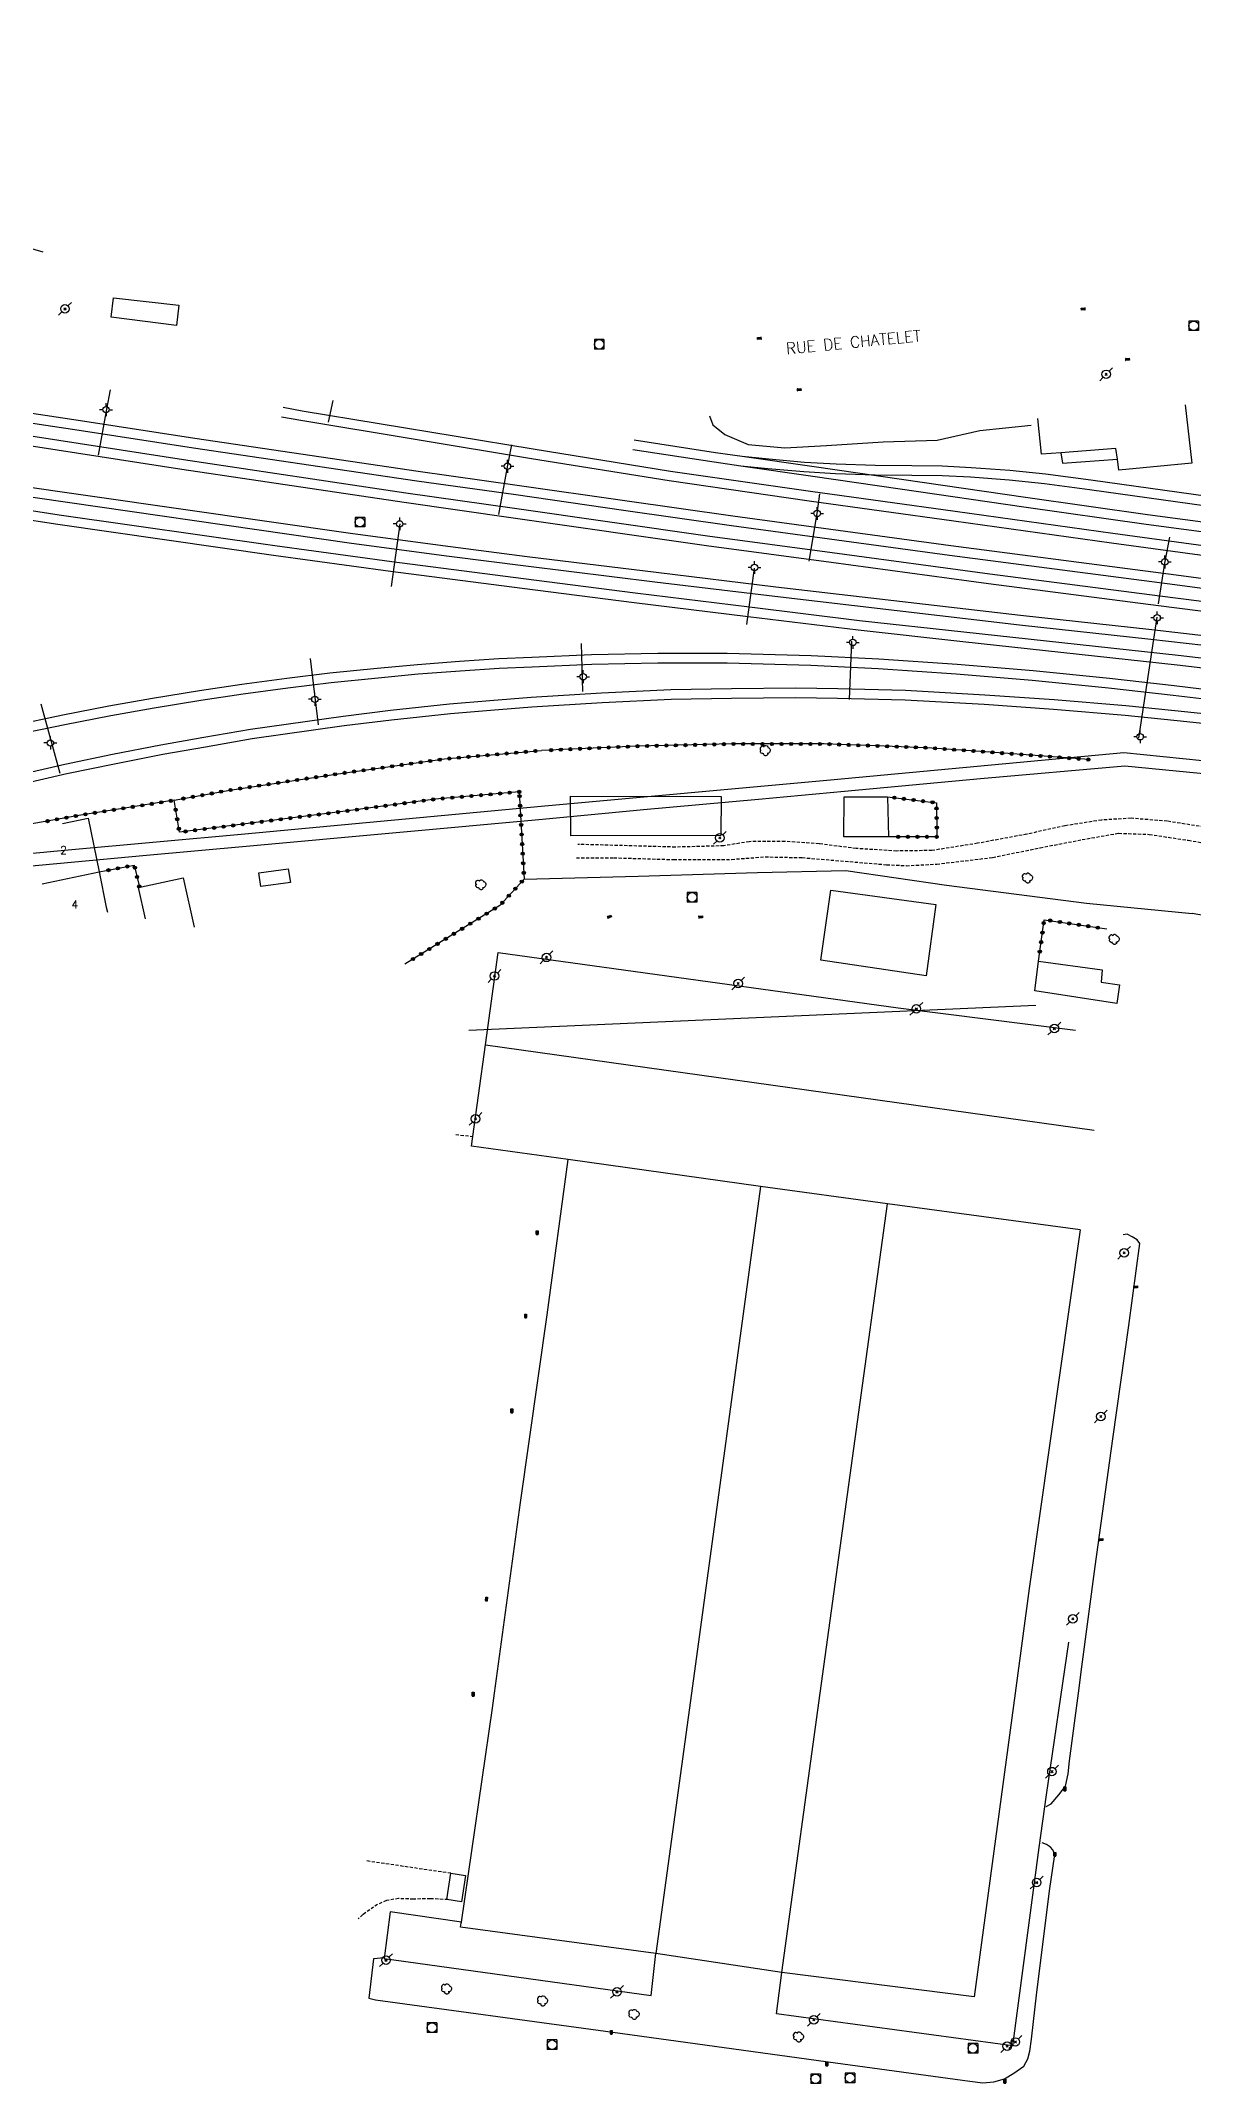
# Model space of a CAD drawing. Header units: millimetres. Extents: x 152999 to 154000, y 121000 to 122000.
# Drawn here: x 153207.1 to 153387.1, y 121609.9 to 121929.2 of the extents above; entities that cross this region are included whole.
import ezdxf
from ezdxf.enums import TextEntityAlignment as Align

# ---------------------------------------------------------------- set-up
doc = ezdxf.new("R2010")
doc.units = ezdxf.units.MM
doc.linetypes.add('DASHED', pattern=[0.75, 0.5, -0.25])
doc.layers.get('0').update_dxf_attribs({"linetype": 'CONTINUOUS'})
for name, color, linetype in [('W0017', 7, 'CONTINUOUS'), ('W0070', 7, 'DASHED'), ('W0101', 7, 'CONTINUOUS'), ('W0104', 1, 'CONTINUOUS'), ('W0112', 1, 'DASHED'), ('W0120', 7, 'CONTINUOUS'), ('W0214', 2, 'CONTINUOUS'), ('W0300', 7, 'CONTINUOUS'), ('W0323', 7, 'CONTINUOUS'), ('W0401', 7, 'CONTINUOUS'), ('W0420', 7, 'CONTINUOUS'), ('W0473', 7, 'CONTINUOUS'), ('W0610', 7, 'CONTINUOUS'), ('W0611', 7, 'CONTINUOUS'), ('W0621', 1, 'CONTINUOUS'), ('W0700', 7, 'CONTINUOUS'), ('W0989', 7, 'CONTINUOUS'), ('W0991', 7, 'CONTINUOUS'), ('W1102', 7, 'CONTINUOUS')]:
    doc.layers.add(name, color=color, linetype=linetype)
doc.styles.get("Standard").update_dxf_attribs({"font": 'romans.shx', "width": 0.85})

# ---------------------------------------------------------------- blocks, each defined once
blk = doc.blocks.new('T420')
for p, q in [((0.75, 0.75), (-0.75, 0.75)), ((-0.75, 0.75), (-0.75, -0.75)), ((0.75, 0.75), (0.75, -0.75)), ((0.75, -0.75), (-0.75, -0.75))]:
    blk.add_line(p, q)
blk.add_ellipse((0, 0), major_axis=(-0.53, 0.53), ratio=1, start_param=3.926991, end_param=10.210176)
blk = doc.blocks.new('T401')
for p, q in [((-0.3, 0.3), (0, 0.3)), ((-0.3, -0.25), (-0.3, 0.3)), ((-0.3, 0.15), (0, 0.15)), ((-0.3, 0), (0, 0)), ((0, 0.3), (0, -0.25)), ((-0.3, -0.15), (0, -0.15)), ((-0.3, -0.25), (-0.3, -0.3)), ((-0.3, -0.3), (0, -0.3)), ((0, -0.3), (0, -0.25))]:
    blk.add_line(p, q)
blk = doc.blocks.new('T473')
for p, q in [((-0.166667, 0.166667), (0.166667, -0.166667)), ((-0.166667, -0.166667), (0.166667, 0.166667)), ((0.500001, 0.500001), (1.000002, 1.000002)), ((-1.000002, -1.000002), (-0.500001, -0.500001))]:
    blk.add_line(p, q)
blk.add_ellipse((0, 0), major_axis=(0.471405, 0.471405), ratio=1, start_param=5.4977871438, end_param=11.780972451)
blk = doc.blocks.new('T610')
for p, q in [((-0.500001, 0), (-1.000002, 0)), ((0, 0.500001), (0, 1.000002)), ((0.500001, 0), (1.000002, 0)), ((0, -0.500001), (0, -1.000002))]:
    blk.add_line(p, q)
blk.add_ellipse((0, 0), major_axis=(-0.353554, 0.353554), ratio=1, start_param=3.926990817, end_param=10.2101761242)
blk = doc.blocks.new('T300')
for p, q in [((-0.8, 0.51), (-0.86, 0.34)), ((-0.86, 0.34), (-0.86, 0.17)), ((-0.86, 0.17), (-0.74, 0.06)), ((-0.69, 0.63), (-0.8, 0.51)), ((-0.8, -0.06), (-0.74, 0.06)), ((-0.74, 0.06), (-0.69, 0.11)), ((-0.57, 0.69), (-0.69, 0.63)), ((-0.46, 0.69), (-0.57, 0.69)), ((-0.29, 0.63), (-0.46, 0.69)), ((-0.29, 0.63), (-0.17, 0.74)), ((-0.23, 0.57), (-0.29, 0.63)), ((-0.17, 0.74), (-0.06, 0.8)), ((-0.06, 0.8), (0.06, 0.8)), ((0.06, 0.8), (0.23, 0.74)), ((0.23, 0.74), (0.34, 0.63)), ((0.34, 0.63), (0.4, 0.51)), ((0.46, 0.46), (0.34, 0.46)), ((0.4, 0.51), (0.4, 0.46)), ((0.57, 0.4), (0.46, 0.46)), ((0.57, 0.4), (0.69, 0.29)), ((0.69, 0.29), (0.74, 0.17)), ((0.74, 0.06), (0.69, -0.17)), ((0.74, 0.17), (0.74, 0.06)), ((-0.8, -0.17), (-0.8, -0.06)), ((-0.8, -0.23), (-0.8, -0.17)), ((-0.74, -0.34), (-0.8, -0.23)), ((-0.69, -0.4), (-0.74, -0.34)), ((-0.51, -0.46), (-0.69, -0.4)), ((-0.4, -0.46), (-0.51, -0.46)), ((-0.4, -0.46), (-0.34, -0.46)), ((-0.34, -0.46), (-0.34, -0.4)), ((-0.34, -0.51), (-0.34, -0.46)), ((-0.29, -0.63), (-0.34, -0.51)), ((-0.17, -0.74), (-0.29, -0.63)), ((-0.06, -0.8), (-0.17, -0.74)), ((0.06, -0.8), (-0.06, -0.8)), ((0.17, -0.74), (0.06, -0.8)), ((0.23, -0.69), (0.17, -0.74)), ((0.29, -0.46), (0.23, -0.46)), ((0.29, -0.63), (0.23, -0.69)), ((0.46, -0.4), (0.29, -0.46)), ((0.34, -0.51), (0.29, -0.63)), ((0.34, -0.51), (0.34, -0.46)), ((0.57, -0.34), (0.46, -0.4)), ((0.63, -0.29), (0.57, -0.34)), ((0.69, -0.17), (0.63, -0.29))]:
    blk.add_line(p, q)
blk = doc.blocks.new('t323o')
at = {"color": 0, "linetype": 'Continuous'}
for radius in [0.25, 0.15]:
    blk.add_circle((0, 0), radius, dxfattribs=at)

msp = doc.modelspace()

# ---------------------------------------------------------------- linework, layer by layer
at = {"layer": 'W0017'}
for points in [[(153369.13, 121671), (153369.68, 121675.13), (153371.77, 121690.79), (153374.53, 121710.74), (153377, 121728.44), (153378.71, 121741.25), (153378.31, 121741.84), (153377.55, 121742.33), (153376.77, 121742.71), (153376.1, 121742.64)], [(153364.1, 121653.33), (153364.9, 121653.74), (153366.09, 121655.15), (153367.14, 121656.5), (153367.55, 121658.4), (153367.72, 121660.47), (153369.13, 121671)], [(153259.33, 121623.11), (153296.42, 121618.06), (153331.17, 121613.27), (153352.19, 121610.4), (153354.21, 121610.15), (153355.93, 121610.28), (153357.57, 121610.76), (153359.05, 121611.67), (153360.6, 121612.76), (153361.25, 121613.89), (153361.54, 121615.11), (153361.82, 121616.97), (153362.62, 121624.28), (153364.65, 121640.52), (153365.41, 121645.46), (153365.36, 121646.05), (153365.13, 121646.52), (153364.76, 121646.95), (153364.17, 121647.37), (153363.49, 121647.61)], [(153260.69, 121629.68), (153259.04, 121629.51), (153258.3, 121623.34), (153259.33, 121623.11)]]:
    msp.add_lwpolyline(points, dxfattribs=at)
at = {"layer": 'W0070'}
for points in [[(153290.72, 121801.52), (153296.55, 121801.53), (153305.9, 121801.25), (153314.96, 121801.29), (153320.2, 121801.68), (153325.97, 121801.56), (153339.17, 121800.45), (153342.25, 121800.3), (153347, 121800.54), (153355.73, 121801.58), (153363.15, 121803.1), (153369.72, 121804.37), (153375.43, 121805.37), (153380.21, 121805.19), (153386.3, 121804.27), (153395.86, 121802.58)], [(153390.24, 121806.1), (153383.01, 121807.25), (153377.36, 121807.7), (153372.74, 121807.43), (153367.03, 121806.52), (153361.07, 121805.22), (153353.39, 121803.79), (153346.26, 121802.67), (153340.74, 121802.59), (153334.41, 121802.98), (153328.62, 121803.71), (153323.29, 121804.08), (153317.72, 121804.05), (153313.75, 121803.4), (153306.17, 121803.2), (153290.94, 121803.63)]]:
    msp.add_lwpolyline(points, dxfattribs=at)
at = {"layer": 'W0101'}
for points in [[(153385.83, 121872.31), (153386.83, 121863.2), (153375.46, 121862.11), (153375.23, 121863.83), (153375, 121865.5), (153366.4, 121864.81), (153363.37, 121864.57), (153362.82, 121870.16)], [(153210.43, 121806.87), (153210.43, 121806.87), (153214.46, 121807.71), (153216.15, 121799.32)], [(153216.15, 121799.32), (153217.28, 121793.84), (153217.45, 121793.04)]]:
    msp.add_lwpolyline(points, dxfattribs=at)
at = {"layer": 'W0104'}
for points in [[(153228.64, 121887.85), (153228.27, 121884.69), (153218.03, 121886), (153218.43, 121889.04)], [(153313.3, 121804.99), (153289.83, 121804.94), (153289.77, 121811.18), (153313.34, 121811.11)], [(153339.49, 121804.79), (153332.47, 121804.79), (153332.53, 121811.06), (153339.32, 121811.05)], [(153241.44, 121797.02), (153241.11, 121799.16), (153245.69, 121799.79), (153246.04, 121797.66)], [(153345.37, 121783.1), (153328.92, 121785.55), (153330.44, 121796.45), (153346.85, 121794.25)], [(153362.9, 121785.38), (153372.85, 121784.01), (153372.68, 121782.12), (153375.54, 121781.68), (153375.12, 121778.79), (153362.35, 121780.74)], [(153271.11, 121642.87), (153273.39, 121642.55), (153272.77, 121638.4), (153270.48, 121638.76)]]:
    msp.add_lwpolyline(points, close=True, dxfattribs=at)
for points in [[(153366.4, 121864.81), (153366.64, 121863.19), (153375.23, 121863.83)], [(153282.55, 121798.2), (153300.38, 121798.65), (153319, 121799.23), (153332.79, 121799.52), (153348.52, 121797.25), (153370.42, 121794.45), (153386.92, 121792.83)], [(153222.31, 121796.9), (153229.31, 121798.38), (153231.01, 121790.67)], [(153223.39, 121792), (153222.31, 121796.9)], [(153276.52, 121772.29), (153278.5, 121786.73), (153340.98, 121778.11), (153368.69, 121774.6)], [(153289.42, 121754.37), (153274.35, 121756.48), (153276.52, 121772.29)], [(153276.52, 121772.29), (153371.58, 121758.98)], [(153277.94, 121671), (153281.97, 121700.8), (153286.17, 121730.11), (153289.42, 121754.37)], [(153319.48, 121750.2), (153289.42, 121754.37)], [(153319.48, 121750.2), (153308.69, 121671)], [(153339.31, 121747.45), (153319.48, 121750.2)], [(153328.81, 121671), (153339.31, 121747.45)], [(153369.43, 121743.41), (153339.31, 121747.45)], [(153369.43, 121743.41), (153361.46, 121687.39), (153359.25, 121671)], [(153367.57, 121679), (153364.11, 121655.12), (153362.93, 121646.92), (153358.86, 121615.93), (153321.96, 121620.91), (153322.82, 121627.4)], [(153272.79, 121635.25), (153277.63, 121668.66), (153277.94, 121671)], [(153308.69, 121671), (153303.15, 121630.35)], [(153359.25, 121671), (153352.85, 121623.57), (153322.82, 121627.4)], [(153322.82, 121627.4), (153328.81, 121671)], [(153272.79, 121635.25), (153261.62, 121636.85), (153260.68, 121629.55), (153302.41, 121623.79), (153303.15, 121630.35)], [(153303.15, 121630.35), (153272.63, 121634.48), (153272.72, 121635.06), (153272.79, 121635.25)], [(153322.82, 121627.4), (153303.15, 121630.35)]]:
    msp.add_lwpolyline(points, dxfattribs=at)
at = {"layer": 'W0112'}
for points in [[(153271.88, 121758.29), (153274.45, 121758)], [(153271.11, 121642.87), (153257.77, 121644.83)], [(153270.65, 121638.76), (153267.89, 121638.91), (153265.27, 121638.84), (153262.95, 121638.92), (153261.03, 121638.63), (153259.66, 121638.02), (153257.35, 121636.42), (153256.64, 121635.76)]]:
    msp.add_lwpolyline(points, dxfattribs=at)
at = {"layer": 'W0120'}
for points in [[(153138.52, 121814.54), (153173.55, 121829.51), (153175.94, 121828.84), (153194.97, 121801.79), (153195.78, 121801.34), (153211.35, 121802.77), (153238.94, 121805.27), (153285.2, 121809.62), (153330.42, 121813.73), (153376.21, 121817.96), (153449.97, 121810.46), (153465.78, 121808.89), (153488.06, 121805.67), (153511.7, 121802.42), (153553.38, 121796.47), (153591.49, 121791.2), (153629.59, 121785.97), (153666.46, 121780.79), (153686.13, 121777.92)], [(153392.42, 121814.26), (153376.39, 121815.87), (153353.86, 121813.86), (153332.58, 121811.87), (153319.15, 121810.64), (153301.21, 121809.01), (153285.41, 121807.52), (153239.11, 121803.32), (153223.58, 121801.9), (153195.49, 121799.26), (153193.57, 121800.24), (153180.08, 121819.55), (153174.78, 121827.13), (153173.71, 121827.42), (153154.36, 121819.22), (153138.07, 121812.08)]]:
    msp.add_lwpolyline(points, dxfattribs=at)
at = {"layer": 'W0214'}
msp.add_lwpolyline([(153311.5, 121870.57), (153312.01, 121869.18), (153313.92, 121867.66), (153317.56, 121866.09), (153323.26, 121865.57), (153329.77, 121865.92), (153338.62, 121866.52), (153347.09, 121866.78), (153353.75, 121868.27), (153361.77, 121869.13)], dxfattribs=at)
at = {"layer": 'W0323'}
for points in [[(153227.86, 121810.51), (153236.58, 121812.12), (153253.5, 121814.65), (153270.1, 121816.97), (153285.27, 121818.29)], [(153370.83, 121816.87), (153354.61, 121818.09), (153345.45, 121818.72), (153329.44, 121819.31), (153315.17, 121819.31), (153300.22, 121818.96), (153285.27, 121818.29)], [(153281.8, 121811.83), (153268.66, 121810.69), (153254.67, 121808.82), (153228.72, 121805.53), (153227.86, 121810.51)], [(153281.8, 121811.83), (153282.55, 121798.2), (153278.75, 121794.08), (153263.92, 121784.93)], [(153227.86, 121810.51), (153219.51, 121809.18), (153213.3, 121808.21), (153205.37, 121806.76), (153199.36, 121804.73), (153196.62, 121803.88)], [(153339.32, 121811.05), (153346.96, 121810.13), (153347.04, 121804.8), (153339.49, 121804.79)], [(153216.15, 121799.32), (153221.66, 121800.38), (153222.47, 121796.94)], [(153422.51, 121787.19), (153420.17, 121787.49), (153401.44, 121790.28), (153386.92, 121792.83)], [(153362.9, 121785.38), (153363.78, 121791.86), (153373.57, 121790.41)]]:
    msp.add_lwpolyline(points, dxfattribs=at)
at = {"layer": 'W0611'}
for points in [[(153217.87, 121874.63), (153217.34, 121871.62), (153216.02, 121864.41)], [(153252.01, 121869.58), (153252.74, 121872.96)], [(153280.59, 121866.04), (153279.96, 121862.85), (153278.56, 121855.19)], [(153327.07, 121847.89), (153328.32, 121855.33), (153328.73, 121858.4)], [(153263.11, 121853.7), (153261.78, 121843.94)], [(153383.35, 121851.62), (153382.6, 121847.54), (153381.58, 121841.21)], [(153317.35, 121838), (153318.52, 121846.78)], [(153381.36, 121839.12), (153378.51, 121820.22)], [(153291.48, 121835.03), (153291.68, 121827.49)], [(153333.36, 121826.28), (153333.75, 121835.37)], [(153249.15, 121832.67), (153250.36, 121822.3)], [(153210.07, 121814.7), (153207.13, 121825.54)]]:
    msp.add_lwpolyline(points, dxfattribs=at)
at = {"layer": 'W0621'}
msp.add_lwpolyline([(153273.9, 121774.6), (153362.46, 121778.49)], dxfattribs=at)
at = {"layer": 'W0700'}
for points in [[(153088.01, 121929.16), (153089.96, 121928.92), (153098.51, 121927.54), (153113.39, 121924.63), (153123.71, 121922.73), (153132.06, 121921.05), (153142.69, 121919.04), (153145.5, 121918.45), (153148.86, 121917.49), (153151.19, 121916.73), (153153.5, 121915.98), (153154.89, 121915.45), (153161.01, 121912.99), (153177.12, 121906.17), (153184.29, 121903.45), (153188.79, 121901.91), (153197.48, 121899.09), (153207.38, 121896.2)], [(153200.92, 121870.18), (153213.03, 121868.34), (153230.9, 121865.57), (153265.79, 121860.45), (153281.26, 121858.28)], [(153201.15, 121871.68), (153213.26, 121869.84), (153231.12, 121867.07), (153266.01, 121861.94), (153281.47, 121859.77)], [(153244.66, 121870.42), (153247.65, 121869.88), (153283.7, 121863.94)], [(153244.89, 121871.91), (153247.89, 121871.37), (153283.94, 121865.43)], [(153202.9, 121866.32), (153229.1, 121862.26), (153263.83, 121857.07), (153280.83, 121854.67)], [(153203.13, 121867.81), (153229.32, 121863.75), (153264.05, 121858.56), (153281.04, 121856.17)], [(153299.74, 121866.82), (153312.46, 121864.86), (153316.59, 121864.27), (153327.84, 121862.66), (153341.52, 121860.69), (153360.85, 121857.85), (153379.92, 121855.15), (153397.58, 121852.82), (153415.79, 121850.42), (153433.08, 121848.19), (153447.57, 121846.27), (153478.12, 121842.26), (153504.54, 121838.79), (153517.93, 121836.99), (153548.9, 121832.8), (153550.63, 121832.57), (153563.61, 121830.95), (153565.84, 121830.68), (153572.81, 121829.99), (153583.06, 121829.34), (153591.68, 121828.76), (153605.05, 121828.03)], [(153283.7, 121863.94), (153305.19, 121860.46), (153327.07, 121857.32), (153349.68, 121854.16), (153374.32, 121850.74), (153399.95, 121847.27), (153427.1, 121843.71), (153502.75, 121833.86), (153527.48, 121830.59), (153550.6, 121827.65), (153574.21, 121824.53), (153596.3, 121821.74), (153597.36, 121821.59), (153605.28, 121820.51)], [(153283.94, 121865.43), (153305.42, 121861.96), (153327.28, 121858.82), (153349.89, 121855.66), (153374.53, 121852.23), (153400.15, 121848.77), (153427.3, 121845.21), (153502.95, 121835.36), (153527.67, 121832.09), (153550.79, 121829.15), (153574.41, 121826.03), (153596.5, 121823.24), (153597.51, 121823.1), (153605.48, 121822)], [(153299.51, 121865.32), (153312.24, 121863.37), (153316.4, 121862.77), (153327.63, 121861.17), (153341.31, 121859.19), (153360.63, 121856.35), (153379.72, 121853.65), (153397.39, 121851.32), (153415.6, 121848.92), (153432.88, 121846.69), (153447.37, 121844.77), (153477.93, 121840.76), (153504.34, 121837.29), (153517.73, 121835.49), (153548.64, 121831.32), (153550.44, 121831.07), (153563.38, 121829.46), (153565.67, 121829.18), (153572.68, 121828.49), (153582.96, 121827.83), (153591.58, 121827.26), (153604.96, 121826.52)], [(153316.4, 121862.77), (153320.62, 121862.33), (153326.22, 121861.86), (153331.2, 121861.56), (153337.36, 121861.38), (153343.09, 121861.31), (153347.83, 121861.25), (153352.27, 121861.03), (153358.3, 121860.6), (153363.83, 121860.02), (153370.87, 121859.09), (153389.16, 121856.52), (153449.05, 121848.68), (153507.78, 121840.81), (153510.54, 121840.4), (153513.61, 121839.86), (153517.71, 121839.02), (153522.37, 121837.86), (153527.99, 121836.32), (153535.08, 121834.27), (153539.11, 121833.24), (153543.78, 121832.17), (153548.64, 121831.32)], [(153316.59, 121864.27), (153320.77, 121863.84), (153326.33, 121863.36), (153331.27, 121863.07), (153337.39, 121862.89), (153343.1, 121862.82), (153347.87, 121862.76), (153352.36, 121862.53), (153358.43, 121862.1), (153364.01, 121861.52), (153371.07, 121860.58), (153389.36, 121858.02), (153449.25, 121850.18), (153507.99, 121842.3), (153510.78, 121841.89), (153513.9, 121841.34), (153518.05, 121840.49), (153522.75, 121839.32), (153528.4, 121837.77), (153535.48, 121835.73), (153539.47, 121834.71), (153544.08, 121833.65), (153548.9, 121832.8)], [(153201.71, 121859.98), (153255.79, 121852.18), (153271.05, 121850.15), (153283, 121848.62)], [(153281.47, 121859.77), (153298.3, 121857.35), (153315.15, 121854.96), (153349.19, 121850.32), (153383.21, 121845.89), (153398.87, 121843.81), (153412.1, 121842.13), (153503.02, 121830.32), (153519.81, 121828.17), (153538.76, 121825.76), (153572.75, 121821.32), (153587.95, 121819.32), (153604.65, 121817.17)], [(153196.25, 121857.23), (153209.93, 121855.12), (153243.6, 121850.3), (153261.89, 121847.81), (153282.45, 121845.16)], [(153201.49, 121858.48), (153255.59, 121850.68), (153270.85, 121848.65), (153282.82, 121847.12)], [(153281.26, 121858.28), (153298.09, 121855.85), (153314.95, 121853.46), (153348.99, 121848.83), (153383.02, 121844.4), (153398.67, 121842.31), (153411.91, 121840.63), (153502.82, 121828.82), (153519.61, 121826.67), (153538.56, 121824.26), (153572.55, 121819.82), (153587.76, 121817.82), (153604.46, 121815.67)], [(153196.02, 121855.74), (153209.71, 121853.63), (153243.39, 121848.81), (153261.69, 121846.31), (153282.25, 121843.66)], [(153280.83, 121854.67), (153311.02, 121850.34), (153330.49, 121847.74), (153355.1, 121844.41), (153381.64, 121840.95), (153406.64, 121837.76), (153437.32, 121833.74), (153461.73, 121830.57), (153489.42, 121827), (153534.41, 121821.13), (153551.79, 121818.95), (153573.69, 121816.03), (153603.72, 121812.15)], [(153281.04, 121856.17), (153311.22, 121851.84), (153330.69, 121849.24), (153355.29, 121845.91), (153381.83, 121842.45), (153406.84, 121839.26), (153437.52, 121835.24), (153461.92, 121832.07), (153489.61, 121828.5), (153534.6, 121822.63), (153551.98, 121820.44), (153573.88, 121817.53), (153603.93, 121813.65)], [(153282.82, 121847.12), (153302.98, 121844.64), (153321.69, 121842.38), (153359.95, 121837.93), (153380.42, 121835.68), (153399.76, 121833.48), (153436.72, 121828.96), (153457.18, 121826.34), (153479.13, 121823.47), (153502.1, 121820.45), (153519.96, 121818.07), (153524.42, 121817.53), (153537.11, 121815.72), (153553.75, 121813.61), (153574.84, 121810.85), (153590.36, 121808.87)], [(153283, 121848.62), (153303.17, 121846.14), (153321.86, 121843.88), (153360.11, 121839.43), (153380.59, 121837.18), (153399.94, 121834.98), (153436.91, 121830.46), (153457.38, 121827.84), (153479.33, 121824.97), (153502.3, 121821.94), (153520.15, 121819.57), (153524.62, 121819.03), (153537.31, 121817.21), (153553.95, 121815.11), (153575.03, 121812.35), (153590.56, 121810.37)], [(153282.25, 121843.66), (153299.72, 121841.41), (153317.54, 121839.24), (153334.75, 121837.13), (153351.08, 121835.31), (153384.56, 121831.68), (153398.37, 121830.07), (153415.72, 121828.04), (153431.88, 121826.13), (153448.52, 121823.99), (153466.03, 121821.61), (153478.89, 121820.13), (153492.05, 121818.38), (153502.05, 121816.86), (153533.34, 121812.8), (153567.7, 121808.29), (153589.89, 121805.4)], [(153282.45, 121845.16), (153299.91, 121842.91), (153317.73, 121840.74), (153334.92, 121838.63), (153351.25, 121836.81), (153384.73, 121833.18), (153398.54, 121831.57), (153415.89, 121829.54), (153432.06, 121827.63), (153448.72, 121825.49), (153466.22, 121823.11), (153479.07, 121821.63), (153492.26, 121819.88), (153502.26, 121818.35), (153533.53, 121814.3), (153567.89, 121809.79), (153590.09, 121806.89)], [(153202.63, 121822.22), (153210.49, 121823.85), (153217.7, 121825.26), (153224.5, 121826.47), (153231.84, 121827.66), (153238.46, 121828.64), (153245.46, 121829.59), (153252.22, 121830.41), (153259.62, 121831.18), (153265.88, 121831.75), (153272.46, 121832.27), (153278.58, 121832.65), (153283.76, 121832.9)], [(153202.94, 121820.74), (153210.79, 121822.37), (153217.98, 121823.77), (153224.76, 121824.98), (153232.07, 121826.17), (153238.67, 121827.15), (153245.65, 121828.09), (153252.39, 121828.9), (153259.77, 121829.67), (153266.01, 121830.25), (153272.57, 121830.76), (153278.67, 121831.14), (153283.83, 121831.39)], [(153283.76, 121832.9), (153293.1, 121833.31), (153303.42, 121833.52), (153314.27, 121833.49), (153327.38, 121833.13), (153337.96, 121832.61), (153350.18, 121831.76), (153362.07, 121830.77), (153373.97, 121829.58), (153384.08, 121828.44), (153396.5, 121826.96), (153409.68, 121825.25), (153425.87, 121823.16), (153440.64, 121821.17), (153444.77, 121820.62), (153457.77, 121818.87), (153470.81, 121817.39), (153487.94, 121815.12), (153504.57, 121812.99), (153522.34, 121810.73), (153543.46, 121807.96), (153562.16, 121805.55), (153589.57, 121801.99)], [(153283.83, 121831.39), (153293.14, 121831.8), (153303.43, 121832.01), (153314.25, 121831.98), (153327.33, 121831.62), (153337.87, 121831.1), (153350.06, 121830.26), (153361.93, 121829.27), (153373.81, 121828.08), (153383.91, 121826.94), (153396.31, 121825.47), (153409.49, 121823.75), (153425.67, 121821.67), (153440.44, 121819.67), (153444.57, 121819.12), (153457.59, 121817.37), (153470.62, 121815.89), (153487.74, 121813.62), (153504.38, 121811.49), (153522.15, 121809.24), (153543.26, 121806.46), (153561.97, 121804.05), (153589.37, 121800.49)], [(153283.67, 121826.63), (153294.64, 121827.3), (153305.47, 121827.82), (153314.93, 121828), (153324.97, 121828.06), (153331.53, 121827.96), (153342.14, 121827.72), (153354.5, 121827.01), (153365.35, 121826.26), (153376.56, 121825.3), (153386.21, 121824.33), (153396.05, 121823.27)], [(153202.9, 121814.35), (153210.81, 121816.17), (153218.24, 121817.71), (153225.82, 121819.2), (153232.52, 121820.36), (153239.82, 121821.65), (153254.26, 121823.68), (153261.67, 121824.6), (153270.92, 121825.57), (153277.17, 121826.13), (153283.67, 121826.63)], [(153203.24, 121812.88), (153211.14, 121814.7), (153218.54, 121816.23), (153226.09, 121817.72), (153232.78, 121818.87), (153240.06, 121820.16), (153254.46, 121822.18), (153261.85, 121823.1), (153271.07, 121824.06), (153277.29, 121824.62), (153283.76, 121825.13)], [(153283.76, 121825.13), (153294.73, 121825.79), (153305.5, 121826.31), (153314.94, 121826.49), (153324.96, 121826.55), (153331.5, 121826.45), (153342.08, 121826.21), (153354.4, 121825.51), (153365.23, 121824.76), (153376.42, 121823.79), (153386.06, 121822.83), (153395.88, 121821.77)]]:
    msp.add_lwpolyline(points, dxfattribs=at)
at = {"layer": 'W1102'}
msp.add_lwpolyline([(153207.27, 121797.47), (153216.15, 121799.32)], dxfattribs=at)

# ---------------------------------------------------------------- block references
at = {"layer": 'W0300'}
for p in [(153320.26, 121818.26), (153361.23, 121798.36), (153275.83, 121797.31), (153374.77, 121788.78), (153270.48, 121624.79), (153285.48, 121622.93), (153299.77, 121620.82), (153325.46, 121617.3)]:
    msp.add_blockref('T300', p, dxfattribs=at)
at = {"layer": 'W0323'}
for p, rotation in [((153278.33, 121817.69), 4.98261175384012), ((153279.82, 121817.82), 4.98261175384012), ((153281.32, 121817.95), 4.98261175384012), ((153282.81, 121818.08), 4.98261175384012), ((153284.31, 121818.21), 4.98261175384012), ((153286.77, 121818.36), 182.5514360129191), ((153288.27, 121818.43), 182.5514360129191), ((153289.77, 121818.49), 182.5514360129191), ((153291.27, 121818.56), 182.5514360129191), ((153292.77, 121818.63), 182.5514360129191), ((153294.27, 121818.69), 182.5514360129191), ((153295.76, 121818.76), 182.5514360129191), ((153297.26, 121818.83), 182.5514360129191), ((153298.76, 121818.89), 182.5514360129191), ((153300.26, 121818.96), 181.352618908172), ((153301.76, 121819), 181.352618908172), ((153303.26, 121819.03), 181.352618908172), ((153304.76, 121819.07), 181.352618908172), ((153306.26, 121819.1), 181.352618908172), ((153307.76, 121819.14), 181.352618908172), ((153309.26, 121819.17), 181.352618908172), ((153310.76, 121819.21), 181.352618908172), ((153312.26, 121819.24), 181.352618908172), ((153313.76, 121819.28), 181.352618908172), ((153315.26, 121819.31), 179.9799243948651), ((153316.76, 121819.31), 179.9799243948651), ((153318.26, 121819.31), 179.9799243948651), ((153319.76, 121819.31), 179.9799243948651), ((153321.26, 121819.31), 179.9799243948651), ((153322.76, 121819.31), 179.9799243948651), ((153324.26, 121819.31), 179.9799243948651), ((153325.76, 121819.31), 179.9799243948651), ((153327.26, 121819.31), 179.9799243948651), ((153328.76, 121819.31), 179.9799243948651), ((153330.25, 121819.28), 177.8998214286353), ((153331.75, 121819.22), 177.8998214286353), ((153333.25, 121819.17), 177.8998214286353), ((153334.75, 121819.11), 177.8998214286353), ((153336.25, 121819.06), 177.8998214286353), ((153337.75, 121819), 177.8998214286353), ((153339.25, 121818.95), 177.8998214286353), ((153340.75, 121818.89), 177.8998214286353), ((153342.25, 121818.84), 177.8998214286353), ((153343.75, 121818.78), 177.8998214286353), ((153345.24, 121818.73), 177.8998214286353), ((153346.74, 121818.63), 176.02949194751), ((153348.24, 121818.53), 176.02949194751), ((153349.73, 121818.42), 176.02949194751), ((153351.23, 121818.32), 176.02949194751), ((153352.73, 121818.22), 176.02949194751), ((153354.22, 121818.11), 176.02949194751), ((153355.72, 121818), 175.7258663519401), ((153357.21, 121817.89), 175.7258663519401), ((153358.71, 121817.78), 175.7258663519401), ((153360.21, 121817.67), 175.7258663519401), ((153253.03, 121814.57), 8.505755746215465), ((153254.51, 121814.79), 7.974957978748246), ((153256, 121815), 7.974957978748246), ((153257.48, 121815.2), 7.974957978748246), ((153258.97, 121815.41), 7.974957978748246), ((153260.45, 121815.62), 7.974957978748246), ((153261.94, 121815.83), 7.974957978748246), ((153263.43, 121816.04), 7.974957978748246), ((153264.91, 121816.24), 7.974957978748246), ((153266.4, 121816.45), 7.974957978748246), ((153267.88, 121816.66), 7.974957978748246), ((153269.37, 121816.87), 7.974957978748246), ((153270.86, 121817.04), 4.98261175384012), ((153272.35, 121817.17), 4.98261175384012), ((153273.85, 121817.3), 4.98261175384012), ((153275.34, 121817.43), 4.98261175384012), ((153276.83, 121817.56), 4.98261175384012), ((153361.7, 121817.55), 175.7258663519401), ((153363.2, 121817.44), 175.7258663519401), ((153364.69, 121817.33), 175.7258663519401), ((153366.19, 121817.22), 175.7258663519401), ((153367.69, 121817.11), 175.7258663519401), ((153369.18, 121817), 175.7258663519401), ((153370.68, 121816.88), 175.7258663519401), ((153232.28, 121811.32), 10.45336014379288), ((153233.76, 121811.59), 10.45336014379288), ((153235.23, 121811.87), 10.45336014379288), ((153236.71, 121812.13), 8.505755746215465), ((153238.19, 121812.36), 8.505755746215465), ((153239.68, 121812.58), 8.505755746215465), ((153241.16, 121812.8), 8.505755746215465), ((153242.64, 121813.02), 8.505755746215465), ((153244.13, 121813.24), 8.505755746215465), ((153245.61, 121813.47), 8.505755746215465), ((153247.09, 121813.69), 8.505755746215465), ((153248.58, 121813.91), 8.505755746215465), ((153250.06, 121814.13), 8.505755746215465), ((153251.54, 121814.35), 8.505755746215465), ((153275.81, 121811.31), 184.9703050795372), ((153277.3, 121811.44), 184.9703050795372), ((153278.8, 121811.57), 184.9703050795372), ((153280.29, 121811.7), 184.9703050795372), ((153281.79, 121811.83), 184.9703050795372), ((153212.54, 121808.07), 190.3416963012934), ((153214.01, 121808.32), 188.8758705353976), ((153215.5, 121808.55), 188.8758705353976), ((153216.98, 121808.79), 188.8758705353976), ((153218.46, 121809.02), 188.8758705353976), ((153219.94, 121809.25), 189.0222967772075), ((153221.42, 121809.48), 189.0222967772075), ((153222.91, 121809.72), 189.0222967772075), ((153224.39, 121809.95), 189.0222967772075), ((153225.87, 121810.19), 189.0222967772075), ((153227.35, 121810.43), 189.0222967772075), ((153228.11, 121809.03), 99.83326604814403), ((153229.33, 121810.78), 10.45336014379288), ((153230.81, 121811.05), 10.45336014379288), ((153249, 121808.1), 187.2421310122703), ((153250.49, 121808.29), 187.2421310122703), ((153251.98, 121808.48), 187.2421310122703), ((153253.47, 121808.67), 187.2421310122703), ((153254.96, 121808.86), 187.5900848051677), ((153256.44, 121809.06), 187.5900848051677), ((153257.93, 121809.26), 187.5900848051677), ((153259.42, 121809.46), 187.5900848051677), ((153260.9, 121809.66), 187.5900848051677), ((153262.39, 121809.85), 187.5900848051677), ((153263.88, 121810.05), 187.5900848051677), ((153265.36, 121810.25), 187.5900848051677), ((153266.85, 121810.45), 187.5900848051677), ((153268.34, 121810.65), 187.5900848051677), ((153269.83, 121810.79), 184.9703050795372), ((153271.33, 121810.92), 184.9703050795372), ((153272.82, 121811.05), 184.9703050795372), ((153274.31, 121811.18), 184.9703050795372), ((153281.84, 121811.16), 273.1062869075128), ((153281.92, 121809.66), 273.1062869075128), ((153282, 121808.16), 273.1062869075128), ((153340.38, 121810.92), 353.0836230809821), ((153341.87, 121810.74), 353.0836230809821), ((153343.36, 121810.56), 353.0836230809821), ((153344.85, 121810.38), 353.0836230809821), ((153346.34, 121810.2), 353.0836230809821), ((153346.97, 121809.25), 270.9032370081487), ((153208.11, 121807.26), 190.3416963012934), ((153209.58, 121807.53), 190.3416963012934), ((153211.06, 121807.8), 190.3416963012934), ((153228.37, 121807.55), 99.83326604814403), ((153228.63, 121806.07), 99.83326604814403), ((153229.66, 121805.65), 187.2421310122703), ((153231.15, 121805.84), 187.2421310122703), ((153232.64, 121806.02), 187.2421310122703), ((153234.12, 121806.21), 187.2421310122703), ((153235.61, 121806.4), 187.2421310122703), ((153237.1, 121806.59), 187.2421310122703), ((153238.59, 121806.78), 187.2421310122703), ((153240.08, 121806.97), 187.2421310122703), ((153241.56, 121807.16), 187.2421310122703), ((153243.05, 121807.35), 187.2421310122703), ((153244.54, 121807.54), 187.2421310122703), ((153246.03, 121807.73), 187.2421310122703), ((153247.52, 121807.92), 187.2421310122703), ((153282.09, 121806.66), 273.1062869075128), ((153282.17, 121805.17), 273.1062869075128), ((153346.99, 121807.75), 270.9032370081487), ((153347.02, 121806.25), 270.9032370081487), ((153282.25, 121803.67), 273.1062869075128), ((153282.33, 121802.17), 273.1062869075128), ((153340.99, 121804.8), 180.0265609555344), ((153342.49, 121804.8), 180.0265609555344), ((153343.99, 121804.8), 180.0265609555344), ((153345.49, 121804.8), 180.0265609555344), ((153346.99, 121804.8), 180.0265609555344), ((153217.63, 121799.6), 10.86506408369238), ((153219.1, 121799.88), 10.86506408369238), ((153220.57, 121800.17), 10.86506408369238), ((153221.75, 121799.99), 283.1708735399143), ((153222.09, 121798.53), 283.1708735399143), ((153282.41, 121800.67), 273.1062869075128), ((153282.49, 121799.17), 273.1062869075128), ((153222.43, 121797.07), 283.1708735399143), ((153280.16, 121795.61), 227.3398162992559), ((153281.18, 121796.71), 227.3398162992559), ((153282.19, 121797.81), 227.3398162992559), ((153275.41, 121792.02), 211.6750456545255), ((153276.69, 121792.81), 211.6750456545255), ((153277.97, 121793.6), 211.6750456545255), ((153279.14, 121794.5), 227.3398162992559), ((153270.31, 121788.87), 211.6750456545255), ((153271.58, 121789.66), 211.6750456545255), ((153272.86, 121790.44), 211.6750456545255), ((153274.14, 121791.23), 211.6750456545255), ((153363.51, 121789.84), 82.30394827797318), ((153363.71, 121791.33), 82.30394827797318), ((153364.73, 121791.72), 351.5940260554137), ((153366.22, 121791.5), 351.5940260554137), ((153367.7, 121791.28), 351.5940260554137), ((153369.19, 121791.06), 351.5940260554137), ((153370.67, 121790.84), 351.5940260554137), ((153372.15, 121790.62), 351.5940260554137), ((153265.2, 121785.72), 211.6750456545255), ((153266.48, 121786.51), 211.6750456545255), ((153267.75, 121787.29), 211.6750456545255), ((153269.03, 121788.08), 211.6750456545255), ((153363.1, 121786.87), 82.30394827797318), ((153363.31, 121788.36), 82.30394827797318)]:
    msp.add_blockref('t323o', p, dxfattribs=dict(at, rotation=rotation))
at = {"layer": 'W0401'}
for p, rotation in [((153369.88, 121887.42), 95.4674018228098), ((153319.29, 121882.85), 95.09553900363763), ((153376.8, 121879.27), 275.2031604731567), ((153325.52, 121874.52), 275.1059327303216), ((153295.93, 121792.18), 293.7026527080553), ((153310.12, 121792.12), 275.0847318231378), ((153378.08, 121734.34), 275.2031604730496), ((153372.67, 121694.85), 275.2031604730496), ((153276.82, 121685.7), 354.7337730319838)]:
    msp.add_blockref('T401', p, dxfattribs=dict(at, rotation=rotation))
for p in [(153284.72, 121742.97), (153282.94, 121729.95), (153280.77, 121715.14), (153274.75, 121670.86), (153367.18, 121656.08), (153365.59, 121645.83), (153296.32, 121618.03), (153329.99, 121613.1), (153357.78, 121610.4)]:
    msp.add_blockref('T401', p, dxfattribs=at)
at = {"layer": 'W0420'}
for p in [(153387.13, 121884.64), (153294.27, 121881.75), (153256.9, 121853.97), (153308.79, 121795.35), (153268.16, 121618.75), (153286.92, 121616.08), (153352.65, 121615.53), (153328.07, 121610.76), (153333.46, 121610.91)]:
    msp.add_blockref('T420', p, dxfattribs=at)
at = {"layer": 'W0473'}
for p in [(153210.83, 121887.31), (153373.46, 121877.07), (153313.13, 121804.65), (153286.04, 121785.97), (153277.92, 121783.06), (153316, 121781.9), (153343.81, 121777.93), (153365.38, 121774.85), (153274.97, 121760.74), (153376.27, 121739.82), (153372.63, 121714.25), (153368.26, 121682.63), (153365, 121658.76), (153362.61, 121641.43), (153260.98, 121629.3), (153297.06, 121624.34), (153327.8, 121619.98), (153357.99, 121615.86), (153359.28, 121616.52)]:
    msp.add_blockref('T473', p, dxfattribs=at)
at = {"layer": 'W0610'}
for p in [(153217.24, 121871.54), (153279.94, 121862.7), (153328.32, 121855.33), (153263.11, 121853.7), (153318.54, 121846.89), (153382.63, 121847.75), (153381.42, 121839.02), (153333.9, 121835.18), (153291.77, 121829.82), (153249.87, 121826.29), (153378.77, 121820.44), (153208.55, 121819.47)]:
    msp.add_blockref('T610', p, dxfattribs=at)

# ---------------------------------------------------------------- texts
at = {"layer": 'W0989'}
msp.add_text('RUE DE CHATELET', height=1.75, rotation=5.577, dxfattribs=at).set_placement((153323.54, 121880.2))
at = {"layer": 'W0991'}
for s, p in [('2', (153210.61, 121802.72)), ('4', (153212.38, 121794.21))]:
    msp.add_text(s, height=1.25, dxfattribs=at).set_placement(p, align=Align.MIDDLE_CENTER)

doc.saveas('drawing.dxf')
